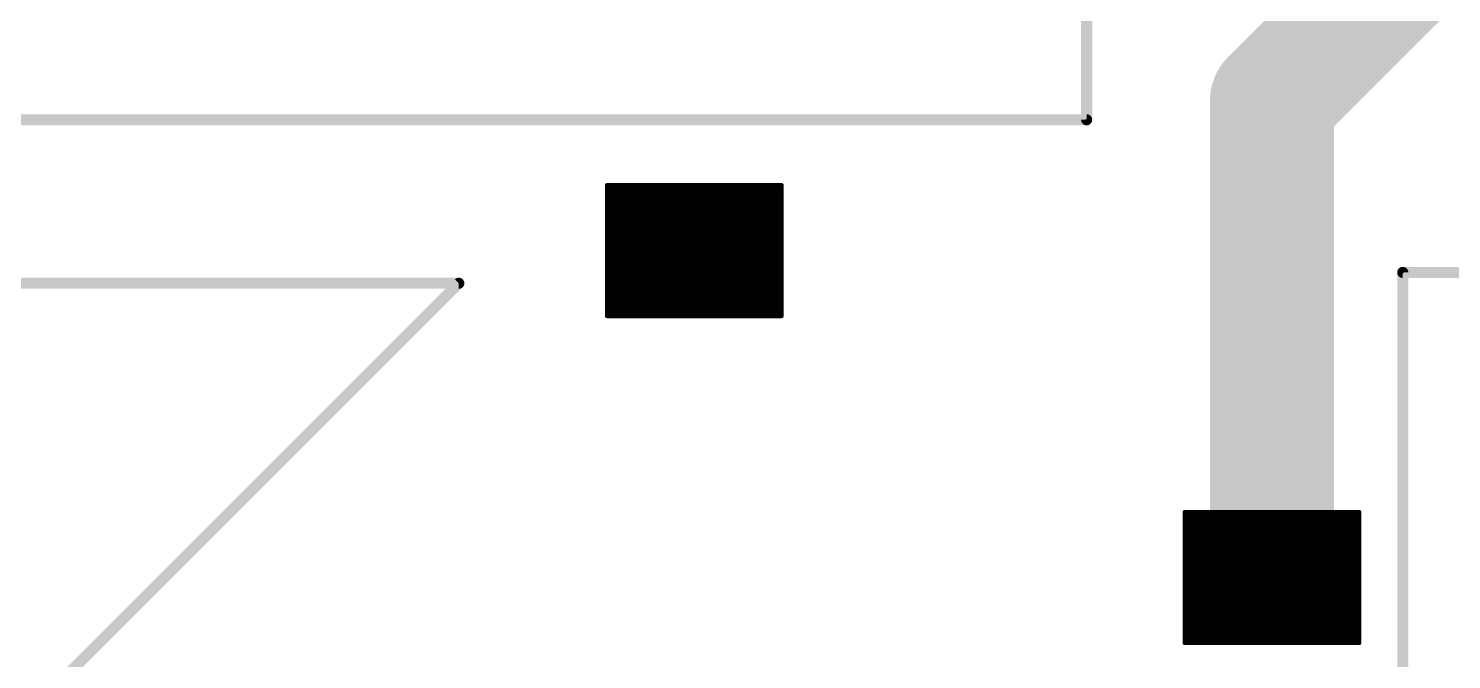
# Model space of a CAD drawing. Extents: x 0 to 82, y 0 to 110.
# Drawn here: x 27.36 to 43.68, y 33.19 to 40.42 of the extents above; entities that cross this region are included whole.
import ezdxf

# ---------------------------------------------------------------- set-up
doc = ezdxf.new("R2010")
doc.units = 0
for name, color, linetype in [('1', 22, 'CONTINUOUS'), ('17', 82, 'CONTINUOUS'), ('21', 253, 'CONTINUOUS'), ('23', 7, 'CONTINUOUS'), ('29', 253, 'CONTINUOUS'), ('30', 253, 'CONTINUOUS')]:
    doc.layers.add(name, color=color, linetype=linetype)

# ---------------------------------------------------------------- blocks, each defined once
blk = doc.blocks.new('ROUNDP')
at = {"const_width": 0.5}
blk.add_lwpolyline([(0, -0.25, 1), (0, 0.25, 1), (0, -0.25)], format="xyb", dxfattribs=at)

msp = doc.modelspace()

# ---------------------------------------------------------------- linework, layer by layer
at = {"layer": '1'}
for points, const_width in [([(41.625, 39.593), (43.18, 41.148)], 1.4224), ([(41.625, 34.125), (41.625, 39.593)], 1.4224), ([(42.625, 34.875), (40.625, 34.875)], 0.05), ([(40.625, 34.875), (40.625, 33.375)], 0.05), ([(42.625, 34.875), (40.625, 34.875)], 0.05), ([(42.625, 34.825), (40.625, 34.825)], 0.05), ([(42.625, 34.775), (40.625, 34.775)], 0.05), ([(42.625, 33.375), (42.625, 34.875)], 0.05), ([(42.625, 34.725), (40.625, 34.725)], 0.05), ([(42.625, 34.675), (40.625, 34.675)], 0.05), ([(42.625, 34.625), (40.625, 34.625)], 0.05), ([(42.625, 34.575), (40.625, 34.575)], 0.05), ([(42.625, 34.525), (40.625, 34.525)], 0.05), ([(42.625, 34.475), (40.625, 34.475)], 0.05), ([(42.625, 34.425), (40.625, 34.425)], 0.05), ([(42.625, 34.375), (40.625, 34.375)], 0.05), ([(42.625, 34.325), (40.625, 34.325)], 0.05), ([(42.625, 34.275), (40.625, 34.275)], 0.05), ([(42.625, 34.225), (40.625, 34.225)], 0.05), ([(42.625, 34.175), (40.625, 34.175)], 0.05), ([(42.625, 34.125), (40.625, 34.125)], 0.05), ([(42.625, 34.075), (40.625, 34.075)], 0.05), ([(42.625, 34.025), (40.625, 34.025)], 0.05), ([(42.625, 33.975), (40.625, 33.975)], 0.05), ([(42.625, 33.925), (40.625, 33.925)], 0.05), ([(42.625, 33.875), (40.625, 33.875)], 0.05), ([(42.625, 33.825), (40.625, 33.825)], 0.05), ([(42.625, 33.775), (40.625, 33.775)], 0.05), ([(42.625, 33.725), (40.625, 33.725)], 0.05), ([(42.625, 33.675), (40.625, 33.675)], 0.05), ([(42.625, 33.625), (40.625, 33.625)], 0.05), ([(42.625, 33.575), (40.625, 33.575)], 0.05), ([(42.625, 33.525), (40.625, 33.525)], 0.05), ([(42.625, 33.475), (40.625, 33.475)], 0.05), ([(42.625, 33.425), (40.625, 33.425)], 0.05), ([(40.625, 33.375), (42.625, 33.375)], 0.05)]:
    msp.add_lwpolyline(points, dxfattribs=dict(at, const_width=const_width))
for points, const_width in [([(41.9806, 39.593, 1), (41.2694, 39.593)], 0.7112), ([(41.3736, 39.8444, 1), (41.8764, 39.3416)], 0.7112), ([(40.625, 34.8875, 1), (40.625, 34.8625)], 0.025), ([(40.6375, 34.875, 1), (40.6125, 34.875)], 0.025), ([(40.625, 34.8875, 1), (40.625, 34.8625)], 0.025), ([(40.625, 34.8375, 1), (40.625, 34.8125)], 0.025), ([(40.625, 34.7875, 1), (40.625, 34.7625)], 0.025), ([(42.6375, 34.875, 1), (42.6125, 34.875)], 0.025), ([(42.625, 34.8625, 1), (42.625, 34.8875)], 0.025), ([(42.625, 34.8625, 1), (42.625, 34.8875)], 0.025), ([(42.625, 34.8125, 1), (42.625, 34.8375)], 0.025), ([(42.625, 34.7625, 1), (42.625, 34.7875)], 0.025), ([(40.625, 34.7375, 1), (40.625, 34.7125)], 0.025), ([(40.625, 34.6875, 1), (40.625, 34.6625)], 0.025), ([(40.625, 34.6375, 1), (40.625, 34.6125)], 0.025), ([(40.625, 34.5875, 1), (40.625, 34.5625)], 0.025), ([(42.625, 34.7125, 1), (42.625, 34.7375)], 0.025), ([(42.625, 34.6625, 1), (42.625, 34.6875)], 0.025), ([(42.625, 34.6125, 1), (42.625, 34.6375)], 0.025), ([(42.625, 34.5625, 1), (42.625, 34.5875)], 0.025), ([(40.625, 34.5375, 1), (40.625, 34.5125)], 0.025), ([(40.625, 34.4875, 1), (40.625, 34.4625)], 0.025), ([(40.625, 34.4375, 1), (40.625, 34.4125)], 0.025), ([(41.2694, 34.125, 1), (41.9806, 34.125)], 0.7112), ([(42.625, 34.5125, 1), (42.625, 34.5375)], 0.025), ([(42.625, 34.4625, 1), (42.625, 34.4875)], 0.025), ([(42.625, 34.4125, 1), (42.625, 34.4375)], 0.025), ([(40.625, 34.3875, 1), (40.625, 34.3625)], 0.025), ([(40.625, 34.3375, 1), (40.625, 34.3125)], 0.025), ([(40.625, 34.2875, 1), (40.625, 34.2625)], 0.025), ([(42.625, 34.3625, 1), (42.625, 34.3875)], 0.025), ([(42.625, 34.3125, 1), (42.625, 34.3375)], 0.025), ([(42.625, 34.2625, 1), (42.625, 34.2875)], 0.025), ([(40.625, 34.2375, 1), (40.625, 34.2125)], 0.025), ([(40.625, 34.1875, 1), (40.625, 34.1625)], 0.025), ([(40.625, 34.1375, 1), (40.625, 34.1125)], 0.025), ([(42.625, 34.2125, 1), (42.625, 34.2375)], 0.025), ([(42.625, 34.1625, 1), (42.625, 34.1875)], 0.025), ([(42.625, 34.1125, 1), (42.625, 34.1375)], 0.025), ([(40.625, 34.0875, 1), (40.625, 34.0625)], 0.025), ([(40.625, 34.0375, 1), (40.625, 34.0125)], 0.025), ([(40.625, 33.9875, 1), (40.625, 33.9625)], 0.025), ([(40.625, 33.9375, 1), (40.625, 33.9125)], 0.025), ([(42.625, 34.0625, 1), (42.625, 34.0875)], 0.025), ([(42.625, 34.0125, 1), (42.625, 34.0375)], 0.025), ([(42.625, 33.9625, 1), (42.625, 33.9875)], 0.025), ([(42.625, 33.9125, 1), (42.625, 33.9375)], 0.025), ([(40.625, 33.8875, 1), (40.625, 33.8625)], 0.025), ([(40.625, 33.8375, 1), (40.625, 33.8125)], 0.025), ([(40.625, 33.7875, 1), (40.625, 33.7625)], 0.025), ([(42.625, 33.8625, 1), (42.625, 33.8875)], 0.025), ([(42.625, 33.8125, 1), (42.625, 33.8375)], 0.025), ([(42.625, 33.7625, 1), (42.625, 33.7875)], 0.025), ([(40.625, 33.7375, 1), (40.625, 33.7125)], 0.025), ([(40.625, 33.6875, 1), (40.625, 33.6625)], 0.025), ([(40.625, 33.6375, 1), (40.625, 33.6125)], 0.025), ([(42.625, 33.7125, 1), (42.625, 33.7375)], 0.025), ([(42.625, 33.6625, 1), (42.625, 33.6875)], 0.025), ([(42.625, 33.6125, 1), (42.625, 33.6375)], 0.025), ([(40.625, 33.5875, 1), (40.625, 33.5625)], 0.025), ([(40.625, 33.5375, 1), (40.625, 33.5125)], 0.025), ([(40.625, 33.4875, 1), (40.625, 33.4625)], 0.025), ([(42.625, 33.5625, 1), (42.625, 33.5875)], 0.025), ([(42.625, 33.5125, 1), (42.625, 33.5375)], 0.025), ([(42.625, 33.4625, 1), (42.625, 33.4875)], 0.025), ([(40.625, 33.4375, 1), (40.625, 33.4125)], 0.025), ([(40.625, 33.3875, 1), (40.625, 33.3625)], 0.025), ([(40.6125, 33.375, 1), (40.6375, 33.375)], 0.025), ([(42.6125, 33.375, 1), (42.6375, 33.375)], 0.025), ([(42.625, 33.4125, 1), (42.625, 33.4375)], 0.025), ([(42.625, 33.3625, 1), (42.625, 33.3875)], 0.025)]:
    msp.add_lwpolyline(points, format="xyb", dxfattribs=dict(at, const_width=const_width))
at = {"layer": '21', "const_width": 0.127}
for points in [[(39.5, 39.375), (39.5, 49.375)], [(13.2, 39.375), (39.5, 39.375)], [(32.3, 37.5), (6, 37.5)], [(27.3, 32.5), (32.3, 37.5)], [(69.425, 37.625), (43.125, 37.625)], [(43.125, 37.625), (43.125, 27.625)]]:
    msp.add_lwpolyline(points, dxfattribs=at)
at = {"layer": '21', "const_width": 0.0635}
for points in [[(39.4682, 39.375, 1), (39.5318, 39.375)], [(39.5, 39.3432, 1), (39.5, 39.4068)], [(32.3225, 37.4775, 1), (32.2775, 37.5225)], [(32.3, 37.4682, 1), (32.3, 37.5318)], [(43.125, 37.6568, 1), (43.125, 37.5932)], [(43.1568, 37.625, 1), (43.0932, 37.625)]]:
    msp.add_lwpolyline(points, format="xyb", dxfattribs=at)
at = {"layer": '23'}
for p in [(39.5, 39.375), (43.125, 37.625)]:
    msp.add_point(p, dxfattribs=at)
at = {"layer": '29', "const_width": 0.05}
for points in [[(34, 38.625), (34, 37.125)], [(36, 38.625), (34, 38.625)], [(34, 38.575), (36, 38.575)], [(34, 38.525), (36, 38.525)], [(36, 37.125), (36, 38.625)], [(34, 38.475), (36, 38.475)], [(34, 38.425), (36, 38.425)], [(34, 38.375), (36, 38.375)], [(34, 38.325), (36, 38.325)], [(34, 38.275), (36, 38.275)], [(34, 38.225), (36, 38.225)], [(34, 38.175), (36, 38.175)], [(34, 38.125), (36, 38.125)], [(34, 38.075), (36, 38.075)], [(34, 38.025), (36, 38.025)], [(34, 37.975), (36, 37.975)], [(34, 37.925), (36, 37.925)], [(34, 37.875), (36, 37.875)], [(34, 37.825), (36, 37.825)], [(34, 37.775), (36, 37.775)], [(34, 37.725), (36, 37.725)], [(34, 37.675), (36, 37.675)], [(34, 37.625), (36, 37.625)], [(34, 37.575), (36, 37.575)], [(34, 37.525), (36, 37.525)], [(34, 37.475), (36, 37.475)], [(34, 37.425), (36, 37.425)], [(34, 37.375), (36, 37.375)], [(34, 37.325), (36, 37.325)], [(34, 37.275), (36, 37.275)], [(34, 37.225), (36, 37.225)], [(34, 37.175), (36, 37.175)], [(34, 37.125), (36, 37.125)], [(34, 37.125), (36, 37.125)]]:
    msp.add_lwpolyline(points, dxfattribs=at)
at = {"layer": '29', "const_width": 0.025}
for points in [[(34.0125, 38.625, 1), (33.9875, 38.625)], [(34, 38.6375, 1), (34, 38.6125)], [(34, 38.5875, 1), (34, 38.5625)], [(34, 38.5375, 1), (34, 38.5125)], [(36.0125, 38.625, 1), (35.9875, 38.625)], [(36, 38.6125, 1), (36, 38.6375)], [(36, 38.5625, 1), (36, 38.5875)], [(36, 38.5125, 1), (36, 38.5375)], [(34, 38.4875, 1), (34, 38.4625)], [(34, 38.4375, 1), (34, 38.4125)], [(34, 38.3875, 1), (34, 38.3625)], [(36, 38.4625, 1), (36, 38.4875)], [(36, 38.4125, 1), (36, 38.4375)], [(36, 38.3625, 1), (36, 38.3875)], [(34, 38.3375, 1), (34, 38.3125)], [(34, 38.2875, 1), (34, 38.2625)], [(34, 38.2375, 1), (34, 38.2125)], [(34, 38.1875, 1), (34, 38.1625)], [(36, 38.3125, 1), (36, 38.3375)], [(36, 38.2625, 1), (36, 38.2875)], [(36, 38.2125, 1), (36, 38.2375)], [(36, 38.1625, 1), (36, 38.1875)], [(34, 38.1375, 1), (34, 38.1125)], [(34, 38.0875, 1), (34, 38.0625)], [(34, 38.0375, 1), (34, 38.0125)], [(36, 38.1125, 1), (36, 38.1375)], [(36, 38.0625, 1), (36, 38.0875)], [(36, 38.0125, 1), (36, 38.0375)], [(34, 37.9875, 1), (34, 37.9625)], [(34, 37.9375, 1), (34, 37.9125)], [(34, 37.8875, 1), (34, 37.8625)], [(36, 37.9625, 1), (36, 37.9875)], [(36, 37.9125, 1), (36, 37.9375)], [(36, 37.8625, 1), (36, 37.8875)], [(34, 37.8375, 1), (34, 37.8125)], [(34, 37.7875, 1), (34, 37.7625)], [(34, 37.7375, 1), (34, 37.7125)], [(36, 37.8125, 1), (36, 37.8375)], [(36, 37.7625, 1), (36, 37.7875)], [(36, 37.7125, 1), (36, 37.7375)], [(34, 37.6875, 1), (34, 37.6625)], [(34, 37.6375, 1), (34, 37.6125)], [(34, 37.5875, 1), (34, 37.5625)], [(34, 37.5375, 1), (34, 37.5125)], [(36, 37.6625, 1), (36, 37.6875)], [(36, 37.6125, 1), (36, 37.6375)], [(36, 37.5625, 1), (36, 37.5875)], [(36, 37.5125, 1), (36, 37.5375)], [(34, 37.4875, 1), (34, 37.4625)], [(34, 37.4375, 1), (34, 37.4125)], [(34, 37.3875, 1), (34, 37.3625)], [(36, 37.4625, 1), (36, 37.4875)], [(36, 37.4125, 1), (36, 37.4375)], [(36, 37.3625, 1), (36, 37.3875)], [(34, 37.3375, 1), (34, 37.3125)], [(34, 37.2875, 1), (34, 37.2625)], [(34, 37.2375, 1), (34, 37.2125)], [(36, 37.3125, 1), (36, 37.3375)], [(36, 37.2625, 1), (36, 37.2875)], [(36, 37.2125, 1), (36, 37.2375)], [(34, 37.1875, 1), (34, 37.1625)], [(34, 37.1375, 1), (34, 37.1125)], [(34, 37.1375, 1), (34, 37.1125)], [(33.9875, 37.125, 1), (34.0125, 37.125)], [(35.9875, 37.125, 1), (36.0125, 37.125)], [(36, 37.1625, 1), (36, 37.1875)], [(36, 37.1125, 1), (36, 37.1375)], [(36, 37.1125, 1), (36, 37.1375)]]:
    msp.add_lwpolyline(points, format="xyb", dxfattribs=at)

# ---------------------------------------------------------------- block references
at = {"layer": '17', "xscale": 1.308, "yscale": 1.308, "rotation": 180}
msp.add_blockref('ROUNDP', (41.625, 34.125), dxfattribs=at)
msp.add_blockref('ROUNDP', (41.625, 34.125), dxfattribs=at)
at = {"layer": '29', "xscale": 1.5112, "yscale": 1.5112, "rotation": 180}
msp.add_blockref('ROUNDP', (41.625, 34.125), dxfattribs=at)
at = {"layer": '30', "xscale": 1.5112, "yscale": 1.5112, "rotation": 180}
msp.add_blockref('ROUNDP', (41.625, 34.125), dxfattribs=at)

doc.saveas('drawing.dxf')
